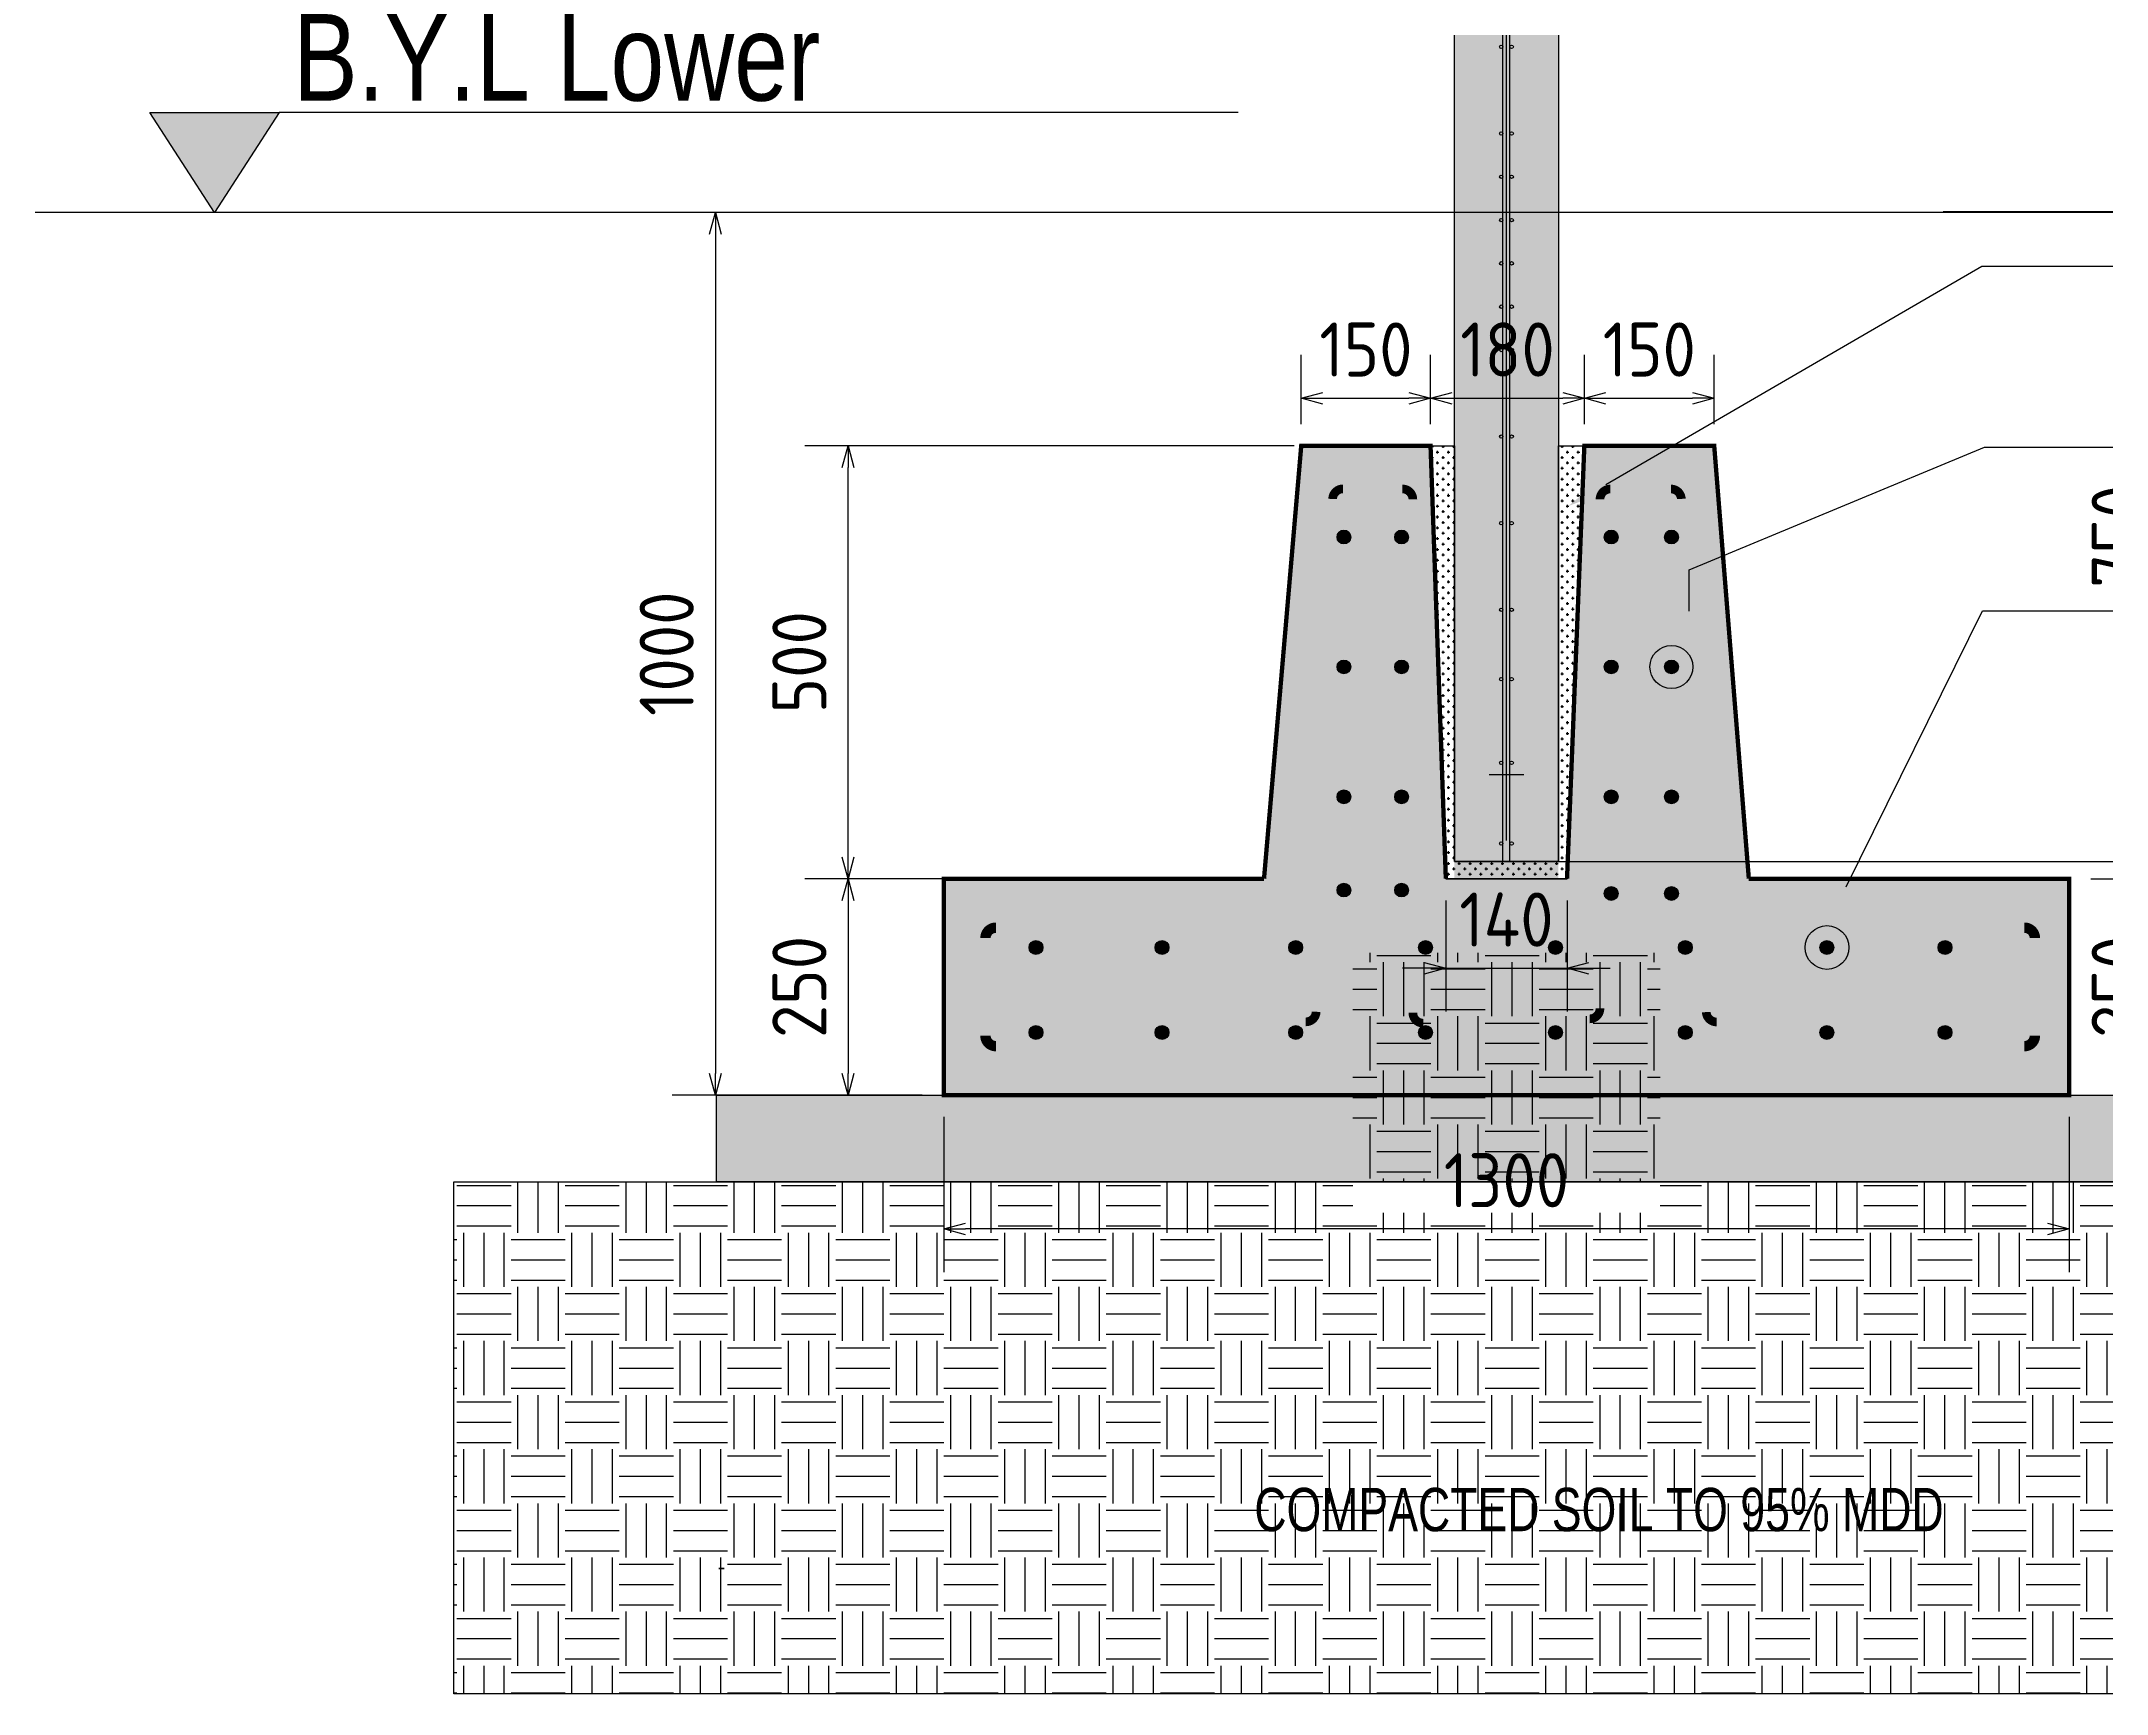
# Model space of a CAD drawing. Header units: centimetres. Extents: x -6122352 to 7132207, y -1694241 to 1947892.
# Drawn here: x 3016394 to 3018780, y -658341 to -656432 of the extents above; entities that cross this region are included whole.
import ezdxf
from ezdxf import colors
from ezdxf.entities.mleader import LeaderData, LeaderLine
from ezdxf.enums import TextEntityAlignment as Align
from ezdxf.math import Vec2, Vec3

# ---------------------------------------------------------------- set-up
doc = ezdxf.new("R2010")
doc.units = ezdxf.units.CM
doc.header["$MEASUREMENT"] = 0
doc.header["$PDMODE"] = 66
doc.header["$PDSIZE"] = 100
doc.linetypes.add('HIDDEN', pattern=[0.375, 0.25, -0.125])
for name, color, linetype in [('00-MI-DIM', 7, 'Continuous'), ('@MI-TYPE-01', 30, 'Continuous'), ('AutoRebar - Rebars', 4, 'Continuous'), ('JML-Dimension', 1, 'Continuous'), ('SECTION', 130, 'Continuous')]:
    doc.layers.add(name, color=color, linetype=linetype)
doc.styles.add('JWC BHQ 3.00', font='swissc.ttf', dxfattribs={"height": 3})
doc.styles.add('JWC STD', font='swissc.ttf', dxfattribs={"width": 0.9})
doc.styles.add('Schueco-BEMSTIL', font='isocpeur.ttf', dxfattribs={"width": 0.9})
doc.styles.add('txt-Pisa-std', font='arial.ttf', dxfattribs={"width": 0.8})
doc.dimstyles.new('JWC-TXT-2.5', dxfattribs={"dimscale": 1.5, "dimtxt": 2.5, "dimasz": 1, "dimexe": 2, "dimexo": 1, "dimgap": 1, "dimtad": 1, "dimdec": 0, "dimrnd": 0.5, "dimdsep": 46, "dimtxsty": 'Schueco-BEMSTIL', "dimblk": 'OPEN30', "dimcen": 0, "dimdle": 2, "dimclrd": 140, "dimclre": 8, "dimclrt": 40, "dimadec": 0, "dimazin": 2, "dimtfac": 1, "dimtdec": 0, "dimtix": 1, "dimtmove": 2, "dimatfit": 3, "dimldrblk": 'OPEN', "dimfxl": 2, "dimlwd": -1, "dimlwe": -1, "dimarcsym": 0})
doc.dimstyles.new('MI- JWC-TXT-2.5 MM', dxfattribs={"dimscale": 1.5, "dimtxt": 2.5, "dimasz": 1, "dimexe": 2, "dimexo": 1, "dimgap": 1, "dimtad": 1, "dimdec": 0, "dimdsep": 46, "dimtxsty": 'Schueco-BEMSTIL', "dimblk": 'OPEN30', "dimcen": 0, "dimdle": 2, "dimclrd": 140, "dimclre": 8, "dimclrt": 40, "dimadec": 0, "dimazin": 2, "dimtfac": 1, "dimtdec": 0, "dimtix": 1, "dimtmove": 2, "dimatfit": 3, "dimldrblk": 'OPEN', "dimfxl": 2, "dimlwd": -1, "dimlwe": -1, "dimarcsym": 0})

# ---------------------------------------------------------------- blocks, each defined once
blk = doc.blocks.new('*U127')
at = {"layer": 'JML-Dimension'}
h = blk.add_hatch(color=10, dxfattribs=at)
h.dxf.hatch_style = 1
h.paths.add_polyline_path([(0, 0), (-1.536, 2.37), (1.536, 2.37)])
blk.add_line((24.329, 2.37), (1.536, 2.37), dxfattribs=at)
blk.add_lwpolyline([(0, 0), (-1.536, 2.37), (1.536, 2.37), (0, 0)], dxfattribs=at)
at = {"color": 5, "style": 'txt-Pisa-std', "width": 0.8}
blk.add_attdef('+0.0', text='', height=2.5, dxfattribs=at).set_placement((1.871, 2.37), align=Align.BOTTOM_LEFT)
blk = doc.blocks.new('_Open30')
at = {"color": 0, "linetype": 'ByBlock', "lineweight": -2}
for p, q in [((-1, 0.268), (0, 0)), ((0, 0), (-1, -0.268)), ((0, 0), (-1, 0))]:
    blk.add_line(p, q, dxfattribs=at)
blk = doc.blocks.new('*D175')
at = {"layer": '00-MI-DIM', "color": 8, "transparency": 16777216}
for p, q in [((3018016.6, -657424.4), (3018016.6, -657552.8)), ((3018156.6, -657424.4), (3018156.6, -657552.8))]:
    blk.add_line(p, q, dxfattribs=at)
at = {"layer": '00-MI-DIM', "color": 140, "transparency": 16777216}
for p, q in [((3017991.6, -657502.8), (3017966.6, -657502.8)), ((3018016.6, -657502.8), (3018156.6, -657502.8)), ((3018181.6, -657502.8), (3018206.6, -657502.8))]:
    blk.add_line(p, q, dxfattribs=at)
at = {"layer": 'Defpoints', "color": 0, "transparency": 16777216}
for p in [(3018016.6, -657399.4), (3018156.6, -657399.4), (3018156.6, -657502.8)]:
    blk.add_point(p, dxfattribs=at)
at = {"layer": '00-MI-DIM', "color": 140, "transparency": 16777216, "xscale": 25, "yscale": 25, "zscale": 25}
blk.add_blockref('_Open30', (3018016.6, -657502.8), dxfattribs=at)
at = {"layer": '00-MI-DIM', "color": 140, "transparency": 16777216, "xscale": 25, "yscale": 25, "zscale": 25, "rotation": 180}
blk.add_blockref('_Open30', (3018156.6, -657502.8), dxfattribs=at)
at = {"layer": '00-MI-DIM', "color": 40, "transparency": 16777216, "insert": (3018086.6, -657446.6), "char_height": 62.5, "attachment_point": 5, "style": 'Schueco-BEMSTIL'}
blk.add_mtext('140', dxfattribs=at)
blk = doc.blocks.new('_Open')
at = {"color": 0, "linetype": 'ByBlock', "lineweight": -2}
for p, q in [((-1, 0.2), (0, 0)), ((-1, -0.2), (0, 0)), ((0, 0), (-1, 0))]:
    blk.add_line(p, q, dxfattribs=at)
blk = doc.blocks.new('*D176')
at = {"layer": '00-MI-DIM', "color": 8, "transparency": 16777216}
for p, q in [((3017436.6, -657674.4), (3017436.6, -657853.8)), ((3018736.6, -657674.4), (3018736.6, -657853.8))]:
    blk.add_line(p, q, dxfattribs=at)
at = {"layer": '00-MI-DIM', "color": 140, "transparency": 16777216}
blk.add_line((3018711.6, -657803.8), (3017461.6, -657803.8), dxfattribs=at)
at = {"layer": 'Defpoints', "color": 0, "transparency": 16777216}
for p in [(3017436.6, -657649.4), (3018736.6, -657649.4), (3017436.6, -657803.8)]:
    blk.add_point(p, dxfattribs=at)
at = {"layer": '00-MI-DIM', "color": 140, "transparency": 16777216, "xscale": 25, "yscale": 25, "zscale": 25, "rotation": 180}
blk.add_blockref('_Open30', (3017436.6, -657803.8), dxfattribs=at)
at = {"layer": '00-MI-DIM', "color": 140, "transparency": 16777216, "xscale": 25, "yscale": 25, "zscale": 25}
blk.add_blockref('_Open30', (3018736.6, -657803.8), dxfattribs=at)
at = {"layer": '00-MI-DIM', "color": 40, "transparency": 16777216, "insert": (3018086.6, -657747.6), "char_height": 62.5, "attachment_point": 5, "style": 'Schueco-BEMSTIL'}
blk.add_mtext('1300', dxfattribs=at)
blk = doc.blocks.new('*D177')
at = {"layer": '00-MI-DIM', "color": 8, "transparency": 16777216}
for p, q in [((3018761.6, -657399.4), (3018900.1, -657399.4)), ((3018761.6, -657649.4), (3018900.1, -657649.4))]:
    blk.add_line(p, q, dxfattribs=at)
at = {"layer": '00-MI-DIM', "color": 140, "transparency": 16777216}
blk.add_line((3018850.1, -657624.4), (3018850.1, -657424.4), dxfattribs=at)
at = {"layer": 'Defpoints', "color": 0, "transparency": 16777216}
for p in [(3018736.6, -657399.4), (3018850.1, -657399.4), (3018736.6, -657649.4)]:
    blk.add_point(p, dxfattribs=at)
at = {"layer": '00-MI-DIM', "color": 140, "transparency": 16777216, "xscale": 25, "yscale": 25, "zscale": 25}
for p, rotation in [((3018850.1, -657399.4), 90), ((3018850.1, -657649.4), 270)]:
    blk.add_blockref('_Open30', p, dxfattribs=dict(at, rotation=rotation))
at = {"layer": '00-MI-DIM', "color": 40, "transparency": 16777216, "insert": (3018793.8, -657524.4), "char_height": 62.5, "attachment_point": 5, "rotation": 90, "style": 'Schueco-BEMSTIL'}
blk.add_mtext('250', dxfattribs=at)
blk = doc.blocks.new('*D178')
at = {"layer": '00-MI-DIM', "color": 8, "transparency": 16777216}
for p, q in [((3018176.6, -656874.4), (3018176.6, -656794.6)), ((3018326.6, -656874.4), (3018326.6, -656794.6))]:
    blk.add_line(p, q, dxfattribs=at)
at = {"layer": '00-MI-DIM', "color": 140, "transparency": 16777216}
blk.add_line((3018201.6, -656844.6), (3018301.6, -656844.6), dxfattribs=at)
at = {"layer": 'Defpoints', "color": 0, "transparency": 16777216}
for p in [(3018326.6, -656844.6), (3018176.6, -656899.4), (3018326.6, -656899.4)]:
    blk.add_point(p, dxfattribs=at)
at = {"layer": '00-MI-DIM', "color": 140, "transparency": 16777216, "xscale": 25, "yscale": 25, "zscale": 25, "rotation": 180}
blk.add_blockref('_Open30', (3018176.6, -656844.6), dxfattribs=at)
at = {"layer": '00-MI-DIM', "color": 140, "transparency": 16777216, "xscale": 25, "yscale": 25, "zscale": 25}
blk.add_blockref('_Open30', (3018326.6, -656844.6), dxfattribs=at)
at = {"layer": '00-MI-DIM', "color": 40, "transparency": 16777216, "insert": (3018251.6, -656788.3), "char_height": 62.5, "attachment_point": 5, "style": 'Schueco-BEMSTIL'}
blk.add_mtext('150', dxfattribs=at)
blk = doc.blocks.new('*D179')
at = {"layer": '00-MI-DIM', "color": 8, "transparency": 16777216}
for p, q in [((3017849.6, -656874.4), (3017849.6, -656794.6)), ((3017998.9, -656874.4), (3017998.9, -656794.6))]:
    blk.add_line(p, q, dxfattribs=at)
at = {"layer": '00-MI-DIM', "color": 140, "transparency": 16777216}
blk.add_line((3017874.6, -656844.6), (3017973.9, -656844.6), dxfattribs=at)
at = {"layer": 'Defpoints', "color": 0, "transparency": 16777216}
for p in [(3017998.9, -656844.6), (3017849.6, -656899.4), (3017998.9, -656899.4)]:
    blk.add_point(p, dxfattribs=at)
at = {"layer": '00-MI-DIM', "color": 140, "transparency": 16777216, "xscale": 25, "yscale": 25, "zscale": 25, "rotation": 180}
blk.add_blockref('_Open30', (3017849.6, -656844.6), dxfattribs=at)
at = {"layer": '00-MI-DIM', "color": 140, "transparency": 16777216, "xscale": 25, "yscale": 25, "zscale": 25}
blk.add_blockref('_Open30', (3017998.9, -656844.6), dxfattribs=at)
at = {"layer": '00-MI-DIM', "color": 40, "transparency": 16777216, "insert": (3017924.3, -656788.3), "char_height": 62.5, "attachment_point": 5, "style": 'Schueco-BEMSTIL'}
blk.add_mtext('150', dxfattribs=at)
blk = doc.blocks.new('*D180')
at = {"layer": '00-MI-DIM', "color": 8, "transparency": 16777216}
for p, q in [((3017841.6, -656899.4), (3017276.1, -656899.4)), ((3017781.6, -657399.4), (3017276.1, -657399.4))]:
    blk.add_line(p, q, dxfattribs=at)
at = {"layer": '00-MI-DIM', "color": 140, "transparency": 16777216}
blk.add_line((3017326.1, -657374.4), (3017326.1, -656924.4), dxfattribs=at)
at = {"layer": 'Defpoints', "color": 0, "transparency": 16777216}
for p in [(3017326.1, -656899.4), (3017866.6, -656899.4), (3017806.6, -657399.4)]:
    blk.add_point(p, dxfattribs=at)
at = {"layer": '00-MI-DIM', "color": 140, "transparency": 16777216, "xscale": 25, "yscale": 25, "zscale": 25}
for p, rotation in [((3017326.1, -656899.4), 90), ((3017326.1, -657399.4), 270)]:
    blk.add_blockref('_Open30', p, dxfattribs=dict(at, rotation=rotation))
at = {"layer": '00-MI-DIM', "color": 40, "transparency": 16777216, "insert": (3017269.9, -657149.4), "char_height": 62.5, "attachment_point": 5, "rotation": 90, "style": 'Schueco-BEMSTIL'}
blk.add_mtext('500', dxfattribs=at)
blk = doc.blocks.new('*D181')
at = {"layer": '00-MI-DIM', "color": 8, "transparency": 16777216}
for p, q in [((3017781.6, -657399.4), (3017276.1, -657399.4)), ((3017411.6, -657649.4), (3017276.1, -657649.4))]:
    blk.add_line(p, q, dxfattribs=at)
at = {"layer": '00-MI-DIM', "color": 140, "transparency": 16777216}
blk.add_line((3017326.1, -657424.4), (3017326.1, -657624.4), dxfattribs=at)
at = {"layer": 'Defpoints', "color": 0, "transparency": 16777216}
for p in [(3017806.6, -657399.4), (3017326.1, -657649.4), (3017436.6, -657649.4)]:
    blk.add_point(p, dxfattribs=at)
at = {"layer": '00-MI-DIM', "color": 140, "transparency": 16777216, "xscale": 25, "yscale": 25, "zscale": 25}
for p, rotation in [((3017326.1, -657399.4), 90), ((3017326.1, -657649.4), 270)]:
    blk.add_blockref('_Open30', p, dxfattribs=dict(at, rotation=rotation))
at = {"layer": '00-MI-DIM', "color": 40, "transparency": 16777216, "insert": (3017269.9, -657524.4), "char_height": 62.5, "attachment_point": 5, "rotation": 90, "style": 'Schueco-BEMSTIL'}
blk.add_mtext('250', dxfattribs=at)
blk = doc.blocks.new('*D182')
at = {"layer": '00-MI-DIM', "color": 8, "transparency": 16777216}
for p, q in [((3017998.9, -656874.4), (3017998.9, -656794.6)), ((3018176.6, -656874.4), (3018176.6, -656794.6))]:
    blk.add_line(p, q, dxfattribs=at)
at = {"layer": '00-MI-DIM', "color": 140, "transparency": 16777216}
blk.add_line((3018023.9, -656844.6), (3018151.6, -656844.6), dxfattribs=at)
at = {"layer": 'Defpoints', "color": 0, "transparency": 16777216}
for p in [(3018176.6, -656844.6), (3017998.9, -656899.4), (3018176.6, -656899.4)]:
    blk.add_point(p, dxfattribs=at)
at = {"layer": '00-MI-DIM', "color": 140, "transparency": 16777216, "xscale": 25, "yscale": 25, "zscale": 25, "rotation": 180}
blk.add_blockref('_Open30', (3017998.9, -656844.6), dxfattribs=at)
at = {"layer": '00-MI-DIM', "color": 140, "transparency": 16777216, "xscale": 25, "yscale": 25, "zscale": 25}
blk.add_blockref('_Open30', (3018176.6, -656844.6), dxfattribs=at)
at = {"layer": '00-MI-DIM', "color": 40, "transparency": 16777216, "insert": (3018087.8, -656788.3), "char_height": 62.5, "attachment_point": 5, "style": 'Schueco-BEMSTIL'}
blk.add_mtext('180', dxfattribs=at)
blk = doc.blocks.new('*D191')
at = {"layer": '00-MI-DIM', "color": 8, "transparency": 16777216}
for p, q in [((3018591, -656628.9), (3018900.1, -656628.9)), ((3018132.4, -657379.4), (3018900.1, -657379.4))]:
    blk.add_line(p, q, dxfattribs=at)
at = {"layer": '00-MI-DIM', "color": 140, "transparency": 16777216}
blk.add_line((3018850.1, -656653.9), (3018850.1, -657354.4), dxfattribs=at)
at = {"layer": 'Defpoints', "color": 0, "transparency": 16777216}
for p in [(3018566, -656628.9), (3018107.4, -657379.4), (3018850.1, -657379.4)]:
    blk.add_point(p, dxfattribs=at)
at = {"layer": '00-MI-DIM', "color": 140, "transparency": 16777216, "xscale": 25, "yscale": 25, "zscale": 25}
for p, rotation in [((3018850.1, -656628.9), 90), ((3018850.1, -657379.4), 270)]:
    blk.add_blockref('_Open30', p, dxfattribs=dict(at, rotation=rotation))
at = {"layer": '00-MI-DIM', "color": 40, "transparency": 16777216, "insert": (3018793.8, -657004.1), "char_height": 62.5, "attachment_point": 5, "rotation": 90, "style": 'Schueco-BEMSTIL'}
blk.add_mtext('750', dxfattribs=at)
blk = doc.blocks.new('*D398')
at = {"layer": '@MI-TYPE-01', "color": 8, "transparency": 16777216}
for p, q in [((3017497.2, -656629.9), (3017122.9, -656629.9)), ((3017411.6, -657649.4), (3017122.9, -657649.4))]:
    blk.add_line(p, q, dxfattribs=at)
at = {"layer": '@MI-TYPE-01', "color": 140, "transparency": 16777216}
blk.add_line((3017172.9, -656654.9), (3017172.9, -657624.4), dxfattribs=at)
at = {"layer": 'Defpoints', "color": 0, "transparency": 16777216}
for p in [(3017522.2, -656629.9), (3017172.9, -657649.4), (3017436.6, -657649.4)]:
    blk.add_point(p, dxfattribs=at)
at = {"layer": '@MI-TYPE-01', "color": 140, "transparency": 16777216, "xscale": 25, "yscale": 25, "zscale": 25}
for p, rotation in [((3017172.9, -656629.9), 90), ((3017172.9, -657649.4), 270)]:
    blk.add_blockref('_Open30', p, dxfattribs=dict(at, rotation=rotation))
at = {"layer": '@MI-TYPE-01', "color": 40, "transparency": 16777216, "insert": (3017116.6, -657139.6), "char_height": 62.5, "attachment_point": 5, "rotation": 90, "style": 'Schueco-BEMSTIL'}
blk.add_mtext('1000', dxfattribs=at)

msp = doc.modelspace()

# ---------------------------------------------------------------- hatches: boundary and pattern name
at = {"ltscale": 20, "transparency": 33554679}
h = msp.add_hatch(dxfattribs=at)
h.set_pattern_fill('AR-CONC', color=0, scale=10, angle=45)
h.set_pattern_definition([(95, (-6574688.19, -3484862.95), (55.1551999, 46.28070788), [7.5, -82.5]), (40, (-6574688.19, -3484862.95), (-62.99921674, 43.37681496), [6, -66]), (145.45144446, (-6574683.595, -3484859.094), (-7.84401643, 89.65752213), [6.3740192, -70.1142112]), (91.1842, (-6574702.33, -3484848.81), (87.1693388, 63.7613776), [11.25, -123.75]), (141.6356355, (-6574695.07, -3484843.5), (-2.7900068, 134.9711668), [9.5610342, -105.171376]), (36.184164, (-6574702.33, -3484848.81), (-2.7900068, 134.9711667), [9, -99.0000001]), (66, (-6574691.727, -3484845.27), (70.6771572, 13.73824765), [7.5, -82.5]), (11, (-6574691.73, -3484845.27), (-34.0708593, 68.48084354), [6, -66]), (116.45144474, (-6574685.84, -3484844.13), (36.6062975, 82.21909056), [6.374019, -70.1142112]), (82.5, (-6574688.191, -3484862.95), (-22.67931853, 24.39898176), [0, -65.2, 0, -67, 0, -66.25]), (52.5, (-6574688.19, -3484862.95), (-9.28729422, 46.49094499), [0, -38.2, 0, -63.7, 0, -25.25]), (12.5, (-6574703.96, -3484878.72), (39.34181673, 36.15207618), [0, -25, 0, -78, 0, -103.5]), (2.5, (-6574711.03, -3484885.79), (34.15899832, 48.31598069), [0, -32.5, 0, -51.8, 0, -73.5])])
h.paths.add_polyline_path([(3018146.58513, -656629.90123), (3018026.58513, -656629.90123), (3018026.58513, -657629.36353), (3018146.58513, -657629.36353), (3018146.58513, -657149.36353)])
h.paths.add_polyline_path([(3018146.58513, -656427.97033), (3018026.58513, -656427.97033), (3018026.58513, -656629.90123), (3018146.58513, -656629.90123)])
h.paths.add_polyline_path([(3018004.87645, -656930.44929), (3018170.62645, -656930.44929), (3018170.62645, -656750.44929), (3018004.87645, -656750.44929)], flags=9)
h.paths.add_polyline_path([(3018146.58513, -654631.36353), (3018026.58513, -654631.36353), (3018026.58513, -656427.97033), (3018146.58513, -656427.97033)])
h.paths.add_polyline_path([(3018106.58513, -654631.36353), (3018066.58513, -654631.36353), (3018066.58513, -656127.97033), (3018106.58513, -656127.97033)])
at = {"layer": 'SECTION'}
h = msp.add_hatch(dxfattribs=at)
h.set_pattern_fill('AR-CONC', color=8, scale=7)
h.set_pattern_definition([(50, (2905974.61, -668212.967), (50.208213, -4.39265), [5.25, -57.75]), (355, (2905974.61, -668212.967), (-9.712593, 52.65345), [4.2, -46.2]), (100.451444, (2905978.79, -668213.333), (40.49562, 48.2608), [4.461813, -49.079948]), (46.1842, (2905974.61, -668198.97), (74.706893, -11.58635), [7.875, -86.625]), (96.635635, (2905980.83, -668199.93), (65.426336, 68.1883), [6.692724, -73.619963]), (351.184164, (2905974.61, -668198.97), (65.426336, 68.1883), [6.3, -69.3]), (21, (2905981.61, -668202.467), (41.783494, -28.183322), [5.25, -57.75]), (326, (2905981.61, -668202.467), (17.032073, 50.760503), [4.2, -46.2]), (71.451445, (2905985.09, -668204.816), (58.815566, 22.57718), [4.461813, -49.079948]), (37.5, (2905974.608, -668212.967), (0.85119, 23.3025698), [0, -45.64, 0, -46.9, 0, -46.375]), (7.5, (2905974.608, -668212.967), (18.4148676, 27.60882), [0, -26.74, 0, -44.59, 0, -17.675]), (327.5, (2905958.998, -668212.967), (37.3675705, -1.578841), [0, -17.5, 0, -54.6, 0, -72.45]), (317.5, (2905951.998, -668212.967), (40.823032, 7.007349), [0, -22.75, 0, -36.26, 0, -51.45])])
h.paths.add_polyline_path([(3018736.58513, -657649.36353), (3018736.58513, -657399.36353), (3018366.58513, -657399.36353), (3018326.58513, -656899.36353), (3018176.58513, -656899.36353), (3018156.58513, -657399.36353), (3018016.58513, -657399.36353), (3017998.91778, -656899.36353), (3017849.58513, -656899.36353), (3017806.58513, -657399.36353), (3017436.58513, -657399.36353), (3017436.58513, -657649.36353)])
h.paths.add_polyline_path([(3018014.71013, -657518.451), (3018158.46013, -657518.451), (3018158.46013, -657368.451), (3018014.71013, -657368.451)], flags=24)
h = msp.add_hatch(dxfattribs=at)
h.set_pattern_fill('CROSS', color=8, scale=25)
h.set_pattern_definition([(0, (-6574688.1914, -3484612.9504), (6.25, 6.25), [3.125, -9.375]), (90, (-6574686.629, -3484614.513), (-6.25, 6.25), [3.125, -9.375])])
h.paths.add_polyline_path([(3018026.58513, -656899.36353), (3017998.91778, -656899.36353), (3018016.58513, -657399.36353), (3018156.58513, -657399.36353), (3018176.58513, -656899.36353), (3018146.58513, -656899.36353), (3018146.58513, -657379.36353), (3018026.58513, -657379.36353)])
h = msp.add_hatch(color=2, dxfattribs=at)
h.dxf.hatch_style = 1
h.paths.add_polyline_path([(3017890.89016, -657004.84439, 1), (3017906.89016, -657004.84439, 1)])
h = msp.add_hatch(color=2, dxfattribs=at)
h.dxf.hatch_style = 1
h.paths.add_polyline_path([(3017957.51147, -657004.84439, 1), (3017973.51147, -657004.84439, 1)])
h = msp.add_hatch(color=2, dxfattribs=at)
h.dxf.hatch_style = 1
h.paths.add_polyline_path([(3018199.65879, -657004.84439, 1), (3018215.65879, -657004.84439, 1)])
h = msp.add_hatch(color=2, dxfattribs=at)
h.dxf.hatch_style = 1
h.paths.add_polyline_path([(3018269.1787, -657004.84439, 1), (3018285.1787, -657004.84439, 1)])
h = msp.add_hatch(color=2, dxfattribs=at)
h.dxf.hatch_style = 1
h.paths.add_polyline_path([(3017890.89016, -657154.84439, 1), (3017906.89016, -657154.84439, 1)])
h = msp.add_hatch(color=2, dxfattribs=at)
h.dxf.hatch_style = 1
h.paths.add_polyline_path([(3017957.51147, -657154.84439, 1), (3017973.51147, -657154.84439, 1)])
h = msp.add_hatch(color=2, dxfattribs=at)
h.dxf.hatch_style = 1
h.paths.add_polyline_path([(3018199.65879, -657154.84439, 1), (3018215.65879, -657154.84439, 1)])
h = msp.add_hatch(color=2, dxfattribs=at)
h.dxf.hatch_style = 1
h.paths.add_polyline_path([(3018269.1787, -657154.84439, 1), (3018285.1787, -657154.84439, 1)])
h = msp.add_hatch(color=2, dxfattribs=at)
h.dxf.hatch_style = 1
h.paths.add_polyline_path([(3017890.89016, -657304.84439, 1), (3017906.89016, -657304.84439, 1)])
h = msp.add_hatch(color=2, dxfattribs=at)
h.dxf.hatch_style = 1
h.paths.add_polyline_path([(3017957.51147, -657304.84439, 1), (3017973.51147, -657304.84439, 1)])
h = msp.add_hatch(color=2, dxfattribs=at)
h.dxf.hatch_style = 1
h.paths.add_polyline_path([(3018199.65879, -657304.84439, 1), (3018215.65879, -657304.84439, 1)])
h = msp.add_hatch(color=2, dxfattribs=at)
h.dxf.hatch_style = 1
h.paths.add_polyline_path([(3018269.1787, -657304.84439, 1), (3018285.1787, -657304.84439, 1)])
h = msp.add_hatch(color=2, dxfattribs=at)
h.dxf.hatch_style = 1
h.paths.add_polyline_path([(3017890.89016, -657412.49769, 1), (3017906.89016, -657412.49769, 1)])
h = msp.add_hatch(color=2, dxfattribs=at)
h.dxf.hatch_style = 1
h.paths.add_polyline_path([(3017957.51147, -657412.49769, 1), (3017973.51147, -657412.49769, 1)])
h = msp.add_hatch(color=2, dxfattribs=at)
h.dxf.hatch_style = 1
h.paths.add_polyline_path([(3018199.65879, -657416.37762, 1), (3018215.65879, -657416.37762, 1)])
h = msp.add_hatch(color=2, dxfattribs=at)
h.dxf.hatch_style = 1
h.paths.add_polyline_path([(3018269.1787, -657416.37762, 1), (3018285.1787, -657416.37762, 1)])
h = msp.add_hatch(color=2, dxfattribs=at)
h.dxf.hatch_style = 1
h.paths.add_polyline_path([(3017535.18478, -657478.83852, 1), (3017551.18478, -657478.83852, 1)])
h = msp.add_hatch(color=2, dxfattribs=at)
h.dxf.hatch_style = 1
h.paths.add_polyline_path([(3017680.75819, -657478.83852, 1), (3017696.75819, -657478.83852, 1)])
h = msp.add_hatch(color=2, dxfattribs=at)
h.dxf.hatch_style = 1
h.paths.add_polyline_path([(3017835.18478, -657478.83852, 1), (3017851.18478, -657478.83852, 1)])
h = msp.add_hatch(color=2, dxfattribs=at)
h.dxf.hatch_style = 1
h.paths.add_polyline_path([(3017985.18478, -657478.83852, 1), (3018001.18478, -657478.83852, 1)])
h = msp.add_hatch(color=2, dxfattribs=at)
h.dxf.hatch_style = 1
h.paths.add_polyline_path([(3018135.18478, -657478.83852, 1), (3018151.18478, -657478.83852, 1)])
h = msp.add_hatch(color=2, dxfattribs=at)
h.dxf.hatch_style = 1
h.paths.add_polyline_path([(3018285.18478, -657478.83852, 1), (3018301.18478, -657478.83852, 1)])
h = msp.add_hatch(color=2, dxfattribs=at)
h.dxf.hatch_style = 1
h.paths.add_polyline_path([(3018448.79054, -657478.83852, 1), (3018464.79054, -657478.83852, 1)])
h = msp.add_hatch(color=2, dxfattribs=at)
h.dxf.hatch_style = 1
h.paths.add_polyline_path([(3018585.18478, -657478.83852, 1), (3018601.18478, -657478.83852, 1)])
at = {"layer": 'SECTION', "ltscale": 20, "transparency": 33554658}
h = msp.add_hatch(dxfattribs=at)
h.set_pattern_fill('EARTH', color=8, scale=250)
h.set_pattern_definition([(0, (-6574688.19, -3484612.95), (62.5, 62.5), [62.5, -62.5]), (0, (-6574688.19, -3484589.51), (62.5, 62.5), [62.5, -62.5]), (0, (-6574688.19, -3484566.075), (62.5, 62.5), [62.5, -62.5]), (90, (-6574680.38, -3484558.26), (-62.5, 62.5), [62.5, -62.5]), (90, (-6574656.94, -3484558.26), (-62.5, 62.5), [62.5, -62.5]), (90, (-6574633.504, -3484558.26), (-62.5, 62.5), [62.5, -62.5])])
h.paths.add_polyline_path([(3019499.47134, -658340.50624), (3019499.47134, -657749.36353), (3018954.07154, -657749.36353), (3018954.07154, -657849.36353), (3018954.07154, -658106.36305), (3019296.60468, -658106.36305), (3018945.32154, -658106.36305), (3018945.32154, -657912.57481), (3018954.07154, -657849.36353), (3018954.07154, -657749.36353), (3016870.93099, -657749.36353), (3016870.93099, -658340.50624)])
h.paths.add_polyline_path([(3017909.08513, -657785.05892), (3018264.08513, -657785.05892), (3018264.08513, -657485.05892), (3017909.08513, -657485.05892)])
h.paths.add_polyline_path([(3019332.37068, -657749.36353), (3019332.37068, -657749.36353), (3019032.37068, -657749.36353), (3019032.37068, -657749.36353)], flags=16)
at = {"layer": 'SECTION'}
h = msp.add_hatch(color=2, dxfattribs=at)
h.dxf.hatch_style = 1
h.paths.add_polyline_path([(3017535.18478, -657577.04469, 1), (3017551.18478, -657577.04469, 1)])
h = msp.add_hatch(color=2, dxfattribs=at)
h.dxf.hatch_style = 1
h.paths.add_polyline_path([(3017680.75819, -657577.04469, 1), (3017696.75819, -657577.04469, 1)])
h = msp.add_hatch(color=2, dxfattribs=at)
h.dxf.hatch_style = 1
h.paths.add_polyline_path([(3017835.18478, -657577.04469, 1), (3017851.18478, -657577.04469, 1)])
h = msp.add_hatch(color=2, dxfattribs=at)
h.dxf.hatch_style = 1
h.paths.add_polyline_path([(3017985.18478, -657577.04469, 1), (3018001.18478, -657577.04469, 1)])
h = msp.add_hatch(color=2, dxfattribs=at)
h.dxf.hatch_style = 1
h.paths.add_polyline_path([(3018135.18478, -657577.04469, 1), (3018151.18478, -657577.04469, 1)])
h = msp.add_hatch(color=2, dxfattribs=at)
h.dxf.hatch_style = 1
h.paths.add_polyline_path([(3018285.18478, -657577.04469, 1), (3018301.18478, -657577.04469, 1)])
h = msp.add_hatch(color=2, dxfattribs=at)
h.dxf.hatch_style = 1
h.paths.add_polyline_path([(3018448.79054, -657577.04469, 1), (3018464.79054, -657577.04469, 1)])
h = msp.add_hatch(color=2, dxfattribs=at)
h.dxf.hatch_style = 1
h.paths.add_polyline_path([(3018585.18478, -657577.04469, 1), (3018601.18478, -657577.04469, 1)])
h = msp.add_hatch(dxfattribs=at)
h.set_pattern_fill('AR-CONC', color=8, scale=5)
h.set_pattern_definition([(50, (-6574688.19, -3484612.95), (35.86300913, -3.13760675), [3.75, -41.25]), (355, (-6574688.19, -3484612.95), (-6.93756668, 37.60960669), [3, -33]), (100.45144446, (-6574685.203, -3484613.212), (28.92544234, 34.47199955), [3.1870096, -35.0571056]), (46.1842, (-6574688.19, -3484602.95), (53.36206653, -8.27596404), [5.625, -61.875]), (96.6356355, (-6574683.745, -3484603.64), (46.73309728, 48.70593004), [4.7805171, -52.585688]), (351.184164, (-6574688.19, -3484602.95), (46.73309725, 48.70593), [4.5, -49.50000005]), (21, (-6574683.19, -3484605.45), (29.84535261, -20.13094453), [3.75, -41.25]), (326, (-6574683.19, -3484605.45), (12.1657666, 36.25750225), [3, -33]), (71.45144474, (-6574680.704, -3484607.128), (42.01111884, 16.12655764), [3.1870095, -35.0571056]), (37.5, (-6574688.191, -3484612.95), (0.607992766, 16.644692692), [0, -32.6, 0, -33.5, 0, -33.125]), (7.5, (-6574688.191, -3484612.95), (13.153476872, 19.720585594), [0, -19.1, 0, -31.85, 0, -12.625]), (327.5, (-6574699.341, -3484612.95), (26.691121809, -1.127743587), [0, -12.5, 0, -39, 0, -51.75]), (317.5, (-6574704.341, -3484612.95), (29.159308467, 5.005249117), [0, -16.25, 0, -25.9, 0, -36.75])])
h.paths.add_polyline_path([(3017174.14745, -657649.36353), (3017174.14745, -657749.36353), (3019093.42707, -657749.36353), (3019093.42707, -657649.36353)])
h.paths.add_polyline_path([(3017997.83513, -657819.43392), (3018175.33513, -657819.43392), (3018175.33513, -657669.43392), (3017997.83513, -657669.43392)], flags=9)

# ---------------------------------------------------------------- linework, layer by layer
at = {"color": 10, "ltscale": 20}
for points in [[(3018082.58513, -657177.97033), (3018082.58513, -656127.97033)], [(3018082.58513, -657379.36353), (3018082.58513, -656127.97033)], [(3018086.58513, -657177.97033), (3018086.58513, -656127.97033)], [(3018086.58513, -657355.17796), (3018086.58513, -656127.97033)], [(3018090.58513, -657379.36353), (3018090.58513, -656127.97033)]]:
    msp.add_lwpolyline(points, dxfattribs=at)
for centre in [(3018080.58513, -656438.81213), (3018092.58513, -656438.81213), (3018080.58513, -656538.81213), (3018092.58513, -656538.81213), (3018080.58513, -656588.81213), (3018092.58513, -656588.81213), (3018080.58513, -656638.81213), (3018092.58513, -656638.81213), (3018080.58513, -656688.81213), (3018092.58513, -656688.81213), (3018080.58513, -656738.81213), (3018092.58513, -656738.81213), (3018080.58513, -656788.81213), (3018092.58513, -656788.81213), (3018080.58513, -656888.81213), (3018092.58513, -656888.81213), (3018080.58513, -656988.81213), (3018092.58513, -656988.81213), (3018080.58513, -657088.81213), (3018092.58513, -657088.81213), (3018080.58513, -657168.90162), (3018092.58513, -657168.90162), (3018080.58513, -657265.61289), (3018092.58513, -657265.61289), (3018080.58513, -657358.79953), (3018092.58513, -657358.79953)]:
    msp.add_circle(centre, 2, dxfattribs=at)
at = {"layer": 'AutoRebar - Rebars'}
for points, const_width in [([(3017535.96536, -657564.85079), (3017854.83791, -657564.69586, 0.4046951656), (3017866.82589, -657553.08124), (3017885.85627, -656960.82514, -0.4053429429), (3017897.87096, -656949.21055), (3017966.53235, -656949.33002, -0.413703996), (3017978.51147, -656961.33), (3017978.51147, -657554.23175, 0.4142135624), (3017990.51147, -657566.23175), (3018073.54474, -657566.23175)], 10), ([(3018675.04243, -657564.85079), (3018329.36636, -657564.85079, -0.4000864224), (3018317.38045, -657553.43224), (3018288.62989, -656960.76942, 0.4000864224), (3018276.64399, -656949.35087), (3018206.65879, -656949.35087, 0.4142135624), (3018194.65879, -656961.35087), (3018194.65879, -657549.23175, -0.4142135624), (3018182.65879, -657561.23175), (3018099.62552, -657561.23175)], 10), ([(3017484.83686, -657448.02869), (3017484.83686, -657580.75217, 0.4142135624), (3017496.83686, -657592.75217), (3018684.98378, -657592.75217, 0.4142135624), (3018696.98378, -657580.75217), (3018696.98378, -657446.91162)], 12), ([(3017484.83686, -657600.69837), (3017484.83686, -657467.97489, -0.4142135624), (3017496.83686, -657455.97489), (3018684.98378, -657455.97489, -0.4142135624), (3018696.98378, -657467.97489), (3018696.98378, -657601.81544)], 12)]:
    msp.add_lwpolyline(points, format="xyb", dxfattribs=dict(at, const_width=const_width))
at = {"layer": 'Defpoints', "color": 0}
msp.add_lwpolyline([(3017998.91778, -656899.36353), (3018026.58513, -656899.36353), (3018026.58513, -657379.36353), (3018146.58513, -657379.36353), (3018146.58513, -656899.36353), (3018176.58513, -656899.36353), (3018156.58513, -657399.36353), (3018016.58513, -657399.36353), (3017998.91778, -656899.36353)], dxfattribs=at)
at = {"layer": 'SECTION', "color": 0}
for p, q in [((3018026.58513, -657379.36353), (3018026.58513, -654631.36353)), ((3018146.58513, -654631.36353), (3018146.58513, -657379.36353)), ((3018106.58513, -657279.36353), (3018066.58513, -657279.36353)), ((3018146.58513, -657379.36353), (3018026.58513, -657379.36353))]:
    msp.add_line(p, q, dxfattribs=at)
at = {"layer": 'SECTION', "color": 0, "linetype": 'HIDDEN', "ltscale": 3}
msp.add_lwpolyline([(3024349.88931, -656629.90123), (3009637.78806, -656629.90123)], dxfattribs=at)
at = {"layer": 'SECTION', "color": 48, "true_color": 0x5f310c, "const_width": 5}
for points in [[(3017806.58513, -657399.36353), (3017849.58513, -656899.36353), (3017998.91778, -656899.36353), (3018016.58513, -657399.36353)], [(3018156.58513, -657399.36353), (3018176.58513, -656899.36353), (3018326.58513, -656899.36353), (3018366.58513, -657399.36353)], [(3018366.58513, -657399.36353), (3018736.58513, -657399.36353), (3018736.58513, -657649.36353), (3017436.58513, -657649.36353), (3017436.58513, -657399.36353), (3017806.58513, -657399.36353)]]:
    msp.add_lwpolyline(points, dxfattribs=at)
at = {"layer": 'SECTION'}
msp.add_lwpolyline([(3018016.58513, -657399.36353), (3018156.58513, -657399.36353)], dxfattribs=at)
at = {"layer": 'SECTION', "color": 0}
msp.add_lwpolyline([(3017174.14745, -657649.36353), (3019093.42707, -657649.36353), (3019093.42707, -657749.36353), (3017174.14745, -657749.36353)], close=True, dxfattribs=at)
at = {"layer": 'SECTION', "color": 0, "ltscale": 20}
msp.add_lwpolyline([(3016870.93099, -657749.36353), (3019499.47134, -657749.36353), (3019499.47134, -658340.50624), (3016870.93099, -658340.50624)], close=True, dxfattribs=at)
at = {"layer": 'SECTION', "color": 5, "ltscale": 20}
msp.add_lwpolyline([(3017176.76613, -658195.8871), (3017182.96429, -658195.8871), (3017182.96429, -658195.8871), (3017176.76613, -658195.8871)], close=True, dxfattribs=at)
at = {"layer": 'SECTION'}
for centre in [(3017898.89016, -657004.84439), (3017965.51147, -657004.84439), (3018207.65879, -657004.84439), (3018277.1787, -657004.84439), (3017898.89016, -657154.84439), (3017965.51147, -657154.84439), (3018207.65879, -657154.84439), (3018277.1787, -657154.84439), (3017898.89016, -657304.84439), (3017965.51147, -657304.84439), (3018207.65879, -657304.84439), (3018277.1787, -657304.84439), (3017898.89016, -657412.49769), (3017965.51147, -657412.49769), (3018207.65879, -657416.37762), (3018277.1787, -657416.37762), (3017543.18478, -657478.83852), (3017688.75819, -657478.83852), (3017843.18478, -657478.83852), (3017993.18478, -657478.83852), (3018143.18478, -657478.83852), (3018293.18478, -657478.83852), (3018456.79054, -657478.83852), (3018593.18478, -657478.83852), (3017543.18478, -657577.04469), (3017688.75819, -657577.04469), (3017843.18478, -657577.04469), (3017993.18478, -657577.04469), (3018143.18478, -657577.04469), (3018293.18478, -657577.04469), (3018456.79054, -657577.04469), (3018593.18478, -657577.04469)]:
    msp.add_circle(centre, 8, dxfattribs=at)
at = {"layer": 'SECTION', "color": 0}
msp.add_circle((3018277.1787, -657154.84439), 24.85886, dxfattribs=at)
at = {"layer": 'SECTION', "color": 3}
msp.add_circle((3018456.79054, -657478.83852), 25.26556, dxfattribs=at)

# ---------------------------------------------------------------- block references
at = {"layer": 'SECTION', "color": 6}
ref = msp.add_blockref('*U127', (3016594.2177, -656629.90123), dxfattribs=dict(at, xscale=48.60939267054728, yscale=48.60939267054728, zscale=48.60939267054728))
ref.add_attrib('+0.0', 'B.Y.L Lower', dxfattribs={"layer": 'JML-Dimension', "color": 5, "height": 100, "style": 'txt-Pisa-std', "width": 0.8}).set_placement((3016685.14588, -656400.86127), align=Align.TOP_LEFT)

# ---------------------------------------------------------------- texts
at = {"layer": 'SECTION', "color": 0, "ltscale": 20, "insert": (3017795.42052, -658102.85679), "char_height": 50, "attachment_point": 1, "style": 'JWC STD'}
msp.add_mtext_dynamic_manual_height_columns('COMPACTED SOIL TO 95% MDD', width=1113.3609788, gutter_width=10, heights=[0], dxfattribs=at)

# ---------------------------------------------------------------- dimensions: what is measured, and where the dimension line sits
at = {"layer": '00-MI-DIM', "color": 3}
dim = msp.add_linear_dim(base=(3018850.09168, -657379.36353), p1=(3018565.95675, -656628.90123), p2=(3018107.44785, -657379.36353), angle=90, dimstyle='MI- JWC-TXT-2.5 MM', dxfattribs=at)
dim.commit()
dim.dimension.update_dxf_attribs({"geometry": '*D191', "text_midpoint": (3018793.84168, -657004.13238)})
at = {"layer": '00-MI-DIM'}
for base, p1, p2, picture, middle in [((3017998.91778, -656844.57984), (3017849.58513, -656899.36353), (3017998.91778, -656899.36353), '*D179', (3017924.25145, -656788.32984)), ((3018326.58513, -656844.57984), (3018176.58513, -656899.36353), (3018326.58513, -656899.36353), '*D178', (3018251.58513, -656788.32984)), ((3018156.58513, -657502.826), (3018016.58513, -657399.36353), (3018156.58513, -657399.36353), '*D175', (3018086.58513, -657446.576)), ((3017436.58513, -657803.80892), (3018736.58513, -657649.36353), (3017436.58513, -657649.36353), '*D176', (3018086.58513, -657747.55892))]:
    dim = msp.add_linear_dim(base=base, p1=p1, p2=p2, dimstyle='JWC-TXT-2.5', dxfattribs=at)
    dim.commit()
    dim.dimension.update_dxf_attribs({"geometry": picture, "text_midpoint": middle})
at = {"layer": '00-MI-DIM', "color": 0}
dim = msp.add_linear_dim(base=(3018176.58513, -656844.57984), p1=(3017998.91778, -656899.36353), p2=(3018176.58513, -656899.36353), text='180', dimstyle='MI- JWC-TXT-2.5 MM', dxfattribs=at)
dim.commit()
dim.dimension.update_dxf_attribs({"geometry": '*D182', "text_midpoint": (3018087.75145, -656788.32984)})
at = {"layer": '00-MI-DIM'}
for base, p1, p2, picture, middle in [((3017326.13227, -656899.36353), (3017806.58513, -657399.36353), (3017866.58513, -656899.36353), '*D180', (3017269.88227, -657149.36353)), ((3017326.13227, -657649.36353), (3017806.58513, -657399.36353), (3017436.58513, -657649.36353), '*D181', (3017269.88227, -657524.36353)), ((3018850.09168, -657399.36353), (3018736.58513, -657649.36353), (3018736.58513, -657399.36353), '*D177', (3018793.84168, -657524.36353))]:
    dim = msp.add_linear_dim(base=base, p1=p1, p2=p2, angle=90, dimstyle='JWC-TXT-2.5', dxfattribs=at)
    dim.commit()
    dim.dimension.update_dxf_attribs({"geometry": picture, "text_midpoint": middle})
at = {"layer": '@MI-TYPE-01'}
dim = msp.add_linear_dim(base=(3017172.89871, -657649.36353), p1=(3017522.245, -656629.90123), p2=(3017436.58513, -657649.36353), angle=90, text='1000', dimstyle='MI- JWC-TXT-2.5 MM', dxfattribs=at)
dim.commit()
dim.dimension.update_dxf_attribs({"geometry": '*D398', "text_midpoint": (3017116.64871, -657139.63238)})

# ---------------------------------------------------------------- leaders
at = {"layer": '00-MI-DIM', "color": 0, "ltscale": 20}
ml = msp.add_multileader_mtext('Standard', dxfattribs=at)
ml.set_content('8mm REBAR PLACED CENTERED\\P1 LAYER WITH 50MM COVER', style='JWC BHQ 3.00')
ml.set_leader_properties()
ml.build(insert=Vec2(0, 0))
ml.multileader.update_dxf_attribs({"text_right_attachment_type": 6, "dogleg_length": 15.44115, "arrow_head_size": 50, "scale": 25})
ctx = ml.context
ctx.base_point, ctx.scale, ctx.char_height, ctx.arrow_head_size, ctx.landing_gap_size, ctx.plane_origin = Vec3(3019022.69323, -655750.33314), 25, 62.5, 50, 2.25, Vec3(3018127.89876, -656055.4782)
ctx.right_attachment = 6
notes = []
notes.append((ctx, [(0, (1, 1, 0), (3018636.6645, -655750.33314), (1, 0), 386.02873, [(0, [(3018094.58513, -656238.81213)], 0, [])])]))
ctx.mtext.insert, ctx.mtext.flow_direction = Vec3(3019024.94323, -655718.33233), 5
ml = msp.add_multileader_mtext('Standard', dxfattribs=at)
ml.set_content('NON SHRINK GROUT', style='JWC BHQ 3.00')
ml.set_leader_properties()
ml.build(insert=Vec2(0, 0))
ml.multileader.update_dxf_attribs({"text_right_attachment_type": 6, "dogleg_length": 5.86729, "arrow_head_size": 50, "scale": 25})
ctx = ml.context
ctx.base_point, ctx.scale, ctx.char_height, ctx.arrow_head_size, ctx.landing_gap_size, ctx.plane_origin = Vec3(3019022.69323, -656692.09914), 25, 62.5, 50, 2.25, Vec3(3018158.07669, -657219.08728)
ctx.right_attachment = 6
notes.append((ctx, [(0, (1, 1, 0), (3018635.54318, -656692.09914), (1, 0), 387.15006, [(0, [(3018158.07669, -656969.08728)], 0, [])])]))
ctx.mtext.insert, ctx.mtext.flow_direction = Vec3(3019024.94323, -656660.09833), 5
ml = msp.add_multileader_mtext('Standard', dxfattribs=at)
ml.set_content('T10 @ 200MM C/C', style='JWC BHQ 3.00')
ml.set_leader_properties()
ml.build(insert=Vec2(0, 0))
ml.multileader.update_dxf_attribs({"text_right_attachment_type": 6, "dogleg_length": 5.86729, "arrow_head_size": 50, "scale": 25})
ctx = ml.context
ctx.base_point, ctx.scale, ctx.char_height, ctx.arrow_head_size, ctx.landing_gap_size, ctx.plane_origin = Vec3(3019022.69323, -656901.09115), 25, 62.5, 50, 2.25, Vec3(3018456.79054, -657309.38992)
ctx.right_attachment = 6
notes.append((ctx, [(0, (1, 1, 0), (3018638.77005, -656901.09115), (1, 0), 383.92318, [(1, [(3018297.3391, -657140.30062), (3018297.60825, -657042.65786)], 0, [])])]))
ctx.mtext.insert, ctx.mtext.flow_direction = Vec3(3019024.94323, -656863.89554), 5
ml = msp.add_multileader_mtext('Standard', dxfattribs=at)
ml.set_content('T12 @ 150MM C/C\\PTOP & BOTTOM \\PBOTH WAYS', style='JWC BHQ 3.00')
ml.set_leader_properties()
ml.build(insert=Vec2(0, 0))
ml.multileader.update_dxf_attribs({"text_right_attachment_type": 6, "dogleg_length": 5.86729, "arrow_head_size": 50, "scale": 25})
ctx = ml.context
ctx.base_point, ctx.scale, ctx.char_height, ctx.arrow_head_size, ctx.landing_gap_size, ctx.plane_origin = Vec3(3019022.69323, -657089.88649), 25, 62.5, 50, 2.25, Vec3(3018456.79054, -657703.57296)
ctx.right_attachment = 6
notes.append((ctx, [(0, (1, 1, 0), (3018636.6645, -657089.88649), (1, 0), 386.02873, [(0, [(3018456.79054, -657453.57296)], 0, [])])]))
ctx.mtext.insert, ctx.mtext.flow_direction = Vec3(3019024.94323, -657057.88568), 5
for ctx, leaders in notes:
    for number, flags, end, landing, length, lines in leaders:
        leader = LeaderData()
        leader.index, (leader.has_last_leader_line, leader.has_dogleg_vector, leader.attachment_direction) = number, flags
        leader.last_leader_point, leader.dogleg_vector, leader.dogleg_length = Vec3(end), Vec3(landing), length
        for number, points, colour, breaks in lines:
            line = LeaderLine()
            line.index, line.vertices, line.color, line.breaks = number, Vec3.list(points), colors.encode_raw_color(colour), breaks
            leader.lines.append(line)
        ctx.leaders.append(leader)

doc.saveas('drawing.dxf')
